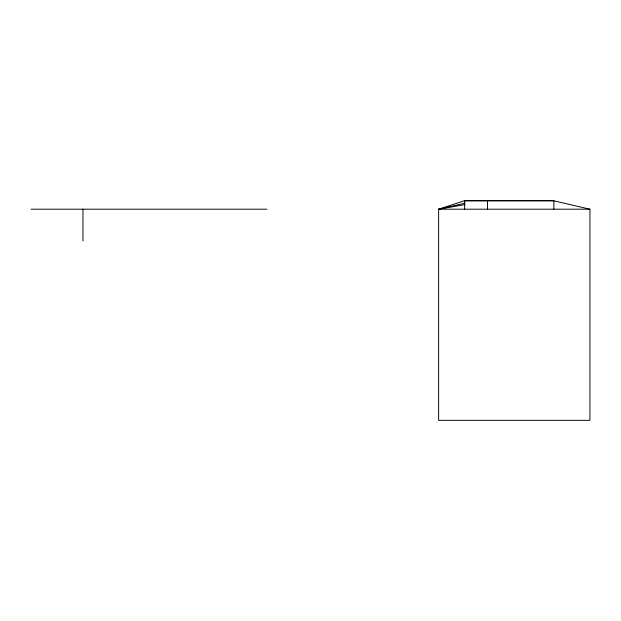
<?xml version="1.0" encoding="UTF-8"?>
<svg xmlns="http://www.w3.org/2000/svg" width="621" height="621" viewBox="0 0 621 621"><rect width="100%" height="100%" fill="white"/><g stroke="black" fill="none" stroke-linecap="round" stroke-linejoin="round"><path stroke-width="0.93" d="M464.648 200.816L553.878 200.816L589.95 209.192L589.95 420.339L438.628 420.339L438.628 209.192L464.648 200.661L553.878 200.661L553.878 209.192M589.95 209.192L438.628 209.192L464.85 203.222M438.628 209.192L464.958 204.596M31.05 209.192L266.851 209.192M487.524 200.661L487.524 209.192M464.648 200.661L464.648 209.192M82.966 209.192L82.966 240.964"/></g></svg>
